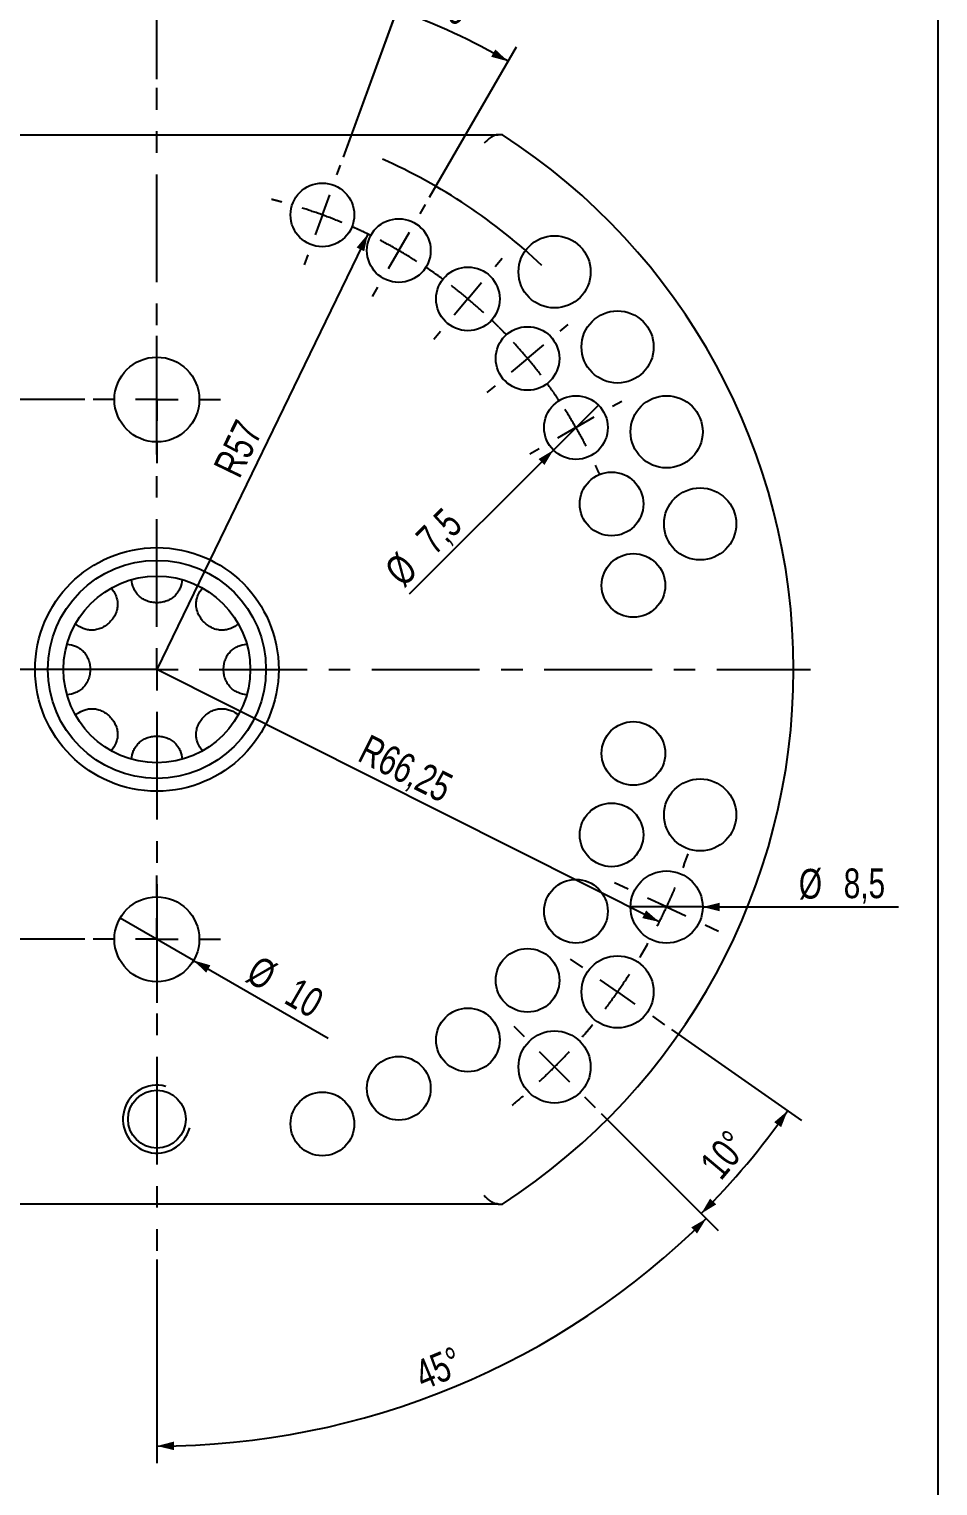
# Model space of a CAD drawing. Header units: millimetres. Extents: x 8 to 3888, y -9869 to 412.
# Drawn here: x 479 to 586, y 105.5 to 277.2 of the extents above; entities that cross this region are included whole.
import ezdxf

# ---------------------------------------------------------------- set-up
doc = ezdxf.new("R2010")
doc.units = ezdxf.units.MM
doc.linetypes.add('CENTERX2', pattern=[20.32, 12.7, -2.54, 2.54, -2.54])
for name, color, linetype in [('CENTERLINE', 4, 'CENTERX2'), ('DETAIL', 3, 'Continuous'), ('DIMENSIONS', 2, 'Continuous')]:
    doc.layers.add(name, color=color, linetype=linetype)
doc.layers.add('OUTLINE', color=7, linetype='Continuous', lineweight=25)
doc.styles.add('SLDTEXTSTYLE0', font='TXT', dxfattribs={"width": 0.75})
doc.dimstyles.new('SLDDIMSTYLE1', dxfattribs={"dimtxt": 3.5, "dimasz": 2, "dimexe": 0, "dimexo": 0.0625, "dimgap": 0.875, "dimtad": 1, "dimrnd": 1e-09, "dimzin": 12, "dimdsep": 46, "dimtxsty": 'SLDTEXTSTYLE0', "dimsah": 1, "dimcen": 0.09, "dimadec": 0, "dimazin": 3, "dimtfac": 1, "dimtofl": 0, "dimtmove": 0, "dimatfit": 3, "dimfxl": 0, "dimfrac": 2, "dimtolj": 1, "dimtzin": 12, "dimarcsym": 0})
doc.dimstyles.new('SLDDIMSTYLE12', dxfattribs={"dimtxt": 3.5, "dimasz": 2, "dimexe": 0, "dimexo": 0.0625, "dimgap": 0.875, "dimtad": 1, "dimrnd": 1e-09, "dimzin": 12, "dimdsep": 46, "dimtxsty": 'SLDTEXTSTYLE0', "dimsah": 1, "dimcen": 0, "dimadec": 0, "dimazin": 3, "dimtfac": 1, "dimtofl": 0, "dimtmove": 0, "dimatfit": 3, "dimfxl": 0, "dimfrac": 2, "dimtolj": 1, "dimtzin": 12, "dimarcsym": 0})
doc.dimstyles.new('SLDDIMSTYLE13', dxfattribs={"dimtxt": 3.5, "dimasz": 2, "dimexe": 0, "dimexo": 0.0625, "dimgap": 0.875, "dimtad": 1, "dimrnd": 1e-09, "dimzin": 12, "dimdsep": 46, "dimtxsty": 'SLDTEXTSTYLE0', "dimblk1": 'NONE', "dimsah": 1, "dimcen": 0, "dimadec": 0, "dimazin": 3, "dimtfac": 1, "dimtmove": 0, "dimatfit": 3, "dimldrblk": 'NONE', "dimfxl": 0, "dimfrac": 2, "dimtolj": 1, "dimtzin": 12, "dimarcsym": 0})
doc.dimstyles.new('SLDDIMSTYLE14', dxfattribs={"dimtxt": 3.5, "dimasz": 2, "dimexe": 0, "dimexo": 0.0625, "dimgap": 0.875, "dimtad": 1, "dimrnd": 1e-09, "dimzin": 12, "dimdsep": 46, "dimtxsty": 'SLDTEXTSTYLE0', "dimsah": 1, "dimcen": 0, "dimadec": 0, "dimazin": 3, "dimtfac": 1, "dimtofl": 0, "dimtmove": 0, "dimatfit": 3, "dimfxl": 0, "dimfrac": 2, "dimtolj": 1, "dimtzin": 12, "dimarcsym": 0})
doc.dimstyles.new('SLDDIMSTYLE15', dxfattribs={"dimtxt": 3.5, "dimasz": 2, "dimexe": 0, "dimexo": 0.0625, "dimgap": 0.875, "dimtad": 1, "dimrnd": 1e-09, "dimzin": 12, "dimdsep": 46, "dimtxsty": 'SLDTEXTSTYLE0', "dimblk1": 'NONE', "dimsah": 1, "dimcen": 0, "dimadec": 0, "dimazin": 3, "dimtfac": 1, "dimtmove": 0, "dimatfit": 3, "dimldrblk": 'NONE', "dimfxl": 0, "dimfrac": 2, "dimtolj": 1, "dimtzin": 12, "dimarcsym": 0})
doc.dimstyles.new('SLDDIMSTYLE16', dxfattribs={"dimtxt": 3.5, "dimasz": 2, "dimexe": 0, "dimexo": 0.0625, "dimgap": 0.875, "dimtad": 1, "dimrnd": 1e-09, "dimzin": 12, "dimdsep": 46, "dimtxsty": 'SLDTEXTSTYLE0', "dimblk1": 'NONE', "dimsah": 1, "dimcen": 0, "dimadec": 0, "dimazin": 3, "dimtfac": 1, "dimtmove": 0, "dimatfit": 3, "dimldrblk": 'NONE', "dimfxl": 0, "dimfrac": 2, "dimtolj": 1, "dimtzin": 12, "dimarcsym": 0})
doc.dimstyles.new('SLDDIMSTYLE2', dxfattribs={"dimtxt": 3.5, "dimasz": 2, "dimexe": 0, "dimexo": 0.0625, "dimgap": 0.875, "dimtad": 1, "dimdec": 4, "dimzin": 12, "dimdsep": 46, "dimtxsty": 'SLDTEXTSTYLE0', "dimsah": 1, "dimcen": 0.09, "dimazin": 3, "dimtfac": 1, "dimtofl": 0, "dimtmove": 0, "dimatfit": 3, "dimfxl": 0, "dimfrac": 2, "dimtolj": 1, "dimtzin": 12, "dimarcsym": 0})
doc.dimstyles.new('SLDDIMSTYLE6', dxfattribs={"dimtxt": 3.5, "dimasz": 2, "dimexe": 0, "dimexo": 0.0625, "dimgap": 0.875, "dimtad": 1, "dimdec": 1, "dimrnd": 1e-09, "dimzin": 12, "dimdsep": 46, "dimtxsty": 'SLDTEXTSTYLE0', "dimsah": 1, "dimcen": 0.09, "dimadec": 0, "dimazin": 3, "dimtfac": 1, "dimtdec": 1, "dimtofl": 0, "dimtmove": 0, "dimatfit": 3, "dimfxl": 0, "dimfrac": 2, "dimtolj": 1, "dimtzin": 12, "dimarcsym": 0})

# ---------------------------------------------------------------- blocks, each defined once
blk = doc.blocks.new('_D_25')
at = {"layer": 'DIMENSIONS'}
for q in [(489.67, 172.46), (514.16, 158.32)]:
    blk.add_line((498.33, 167.46), q, dxfattribs=at)
blk.add_solid([(498.33, 167.46), (499.81, 166.02), (500.31, 166.89)], dxfattribs=at)
at = {"layer": 'DIMENSIONS', "char_height": 3.5, "attachment_point": 1, "rotation": 330, "style": 'SLDTEXTSTYLE0'}
for s, insert in [('%%c', (506.04, 168.18)), ('10', (510.57, 165.56))]:
    blk.add_mtext(s, dxfattribs=dict(at, insert=insert))
blk = doc.blocks.new('_NONE')
blk = doc.blocks.new('_D_26')
at = {"layer": 'DIMENSIONS'}
for p, q in [((493, 201.76), (399.54, 201.76)), ((401.54, 138.76), (401.54, 201.76)), ((452.8, 138.76), (399.54, 138.76))]:
    blk.add_line(p, q, dxfattribs=at)
for points in [[(401.54, 201.76), (401.04, 199.76), (402.04, 199.76)], [(401.54, 138.76), (402.04, 140.76), (401.04, 140.76)]]:
    blk.add_solid(points, dxfattribs=at)
at = {"layer": 'DIMENSIONS', "insert": (397.03, 167.68), "char_height": 3.5, "attachment_point": 1, "rotation": 90, "style": 'SLDTEXTSTYLE0'}
blk.add_mtext('63', dxfattribs=at)
blk = doc.blocks.new('_D_27')
at = {"layer": 'DIMENSIONS'}
for p, q in [((485.5, 233.56), (407.54, 233.56)), ((409.54, 201.76), (409.54, 233.56)), ((493, 201.76), (407.54, 201.76))]:
    blk.add_line(p, q, dxfattribs=at)
for points in [[(409.54, 233.56), (409.04, 231.56), (410.04, 231.56)], [(409.54, 201.76), (410.04, 203.76), (409.04, 203.76)]]:
    blk.add_solid(points, dxfattribs=at)
at = {"layer": 'DIMENSIONS', "insert": (405.03, 213.13), "char_height": 3.5, "attachment_point": 1, "rotation": 90, "style": 'SLDTEXTSTYLE0'}
blk.add_mtext('31,8', dxfattribs=at)
blk = doc.blocks.new('_D_28')
at = {"layer": 'DIMENSIONS'}
for p, q in [((452.8, 264.76), (399.54, 264.76)), ((401.54, 201.76), (401.54, 264.76)), ((493, 201.76), (399.54, 201.76))]:
    blk.add_line(p, q, dxfattribs=at)
for points in [[(401.54, 264.76), (401.04, 262.76), (402.04, 262.76)], [(401.54, 201.76), (402.04, 203.76), (401.04, 203.76)]]:
    blk.add_solid(points, dxfattribs=at)
at = {"layer": 'DIMENSIONS', "insert": (397.03, 230.68), "char_height": 3.5, "attachment_point": 1, "rotation": 90, "style": 'SLDTEXTSTYLE0'}
blk.add_mtext('63', dxfattribs=at)
blk = doc.blocks.new('_D_29')
at = {"layer": 'DIMENSIONS'}
for p, q in [((414.76, 201.76), (407.54, 201.76)), ((409.54, 201.76), (409.54, 169.96)), ((485.5, 169.96), (407.54, 169.96))]:
    blk.add_line(p, q, dxfattribs=at)
for points in [[(409.54, 201.76), (409.04, 199.76), (410.04, 199.76)], [(409.54, 169.96), (410.04, 171.96), (409.04, 171.96)]]:
    blk.add_solid(points, dxfattribs=at)
at = {"layer": 'DIMENSIONS', "insert": (405.03, 181.33), "char_height": 3.5, "attachment_point": 1, "rotation": 90, "style": 'SLDTEXTSTYLE0'}
blk.add_mtext('31,8', dxfattribs=at)
blk = doc.blocks.new('_D_30')
at = {"layer": 'DIMENSIONS'}
blk.add_line((518.85, 253.05), (494, 201.76), dxfattribs=at)
blk.add_arc((494, 201.76), 65.74, 46.3853, 66.1633, dxfattribs=at)
blk.add_solid([(518.85, 253.05), (517.53, 251.47), (518.43, 251.04)], dxfattribs=at)
at = {"layer": 'DIMENSIONS', "insert": (500.57, 225.64), "char_height": 3.5, "attachment_point": 1, "rotation": 64.1538, "style": 'SLDTEXTSTYLE0'}
blk.add_mtext('R57', dxfattribs=at)
blk = doc.blocks.new('_D_31')
at = {"layer": 'DIMENSIONS'}
for q in [(546.02, 232.91), (523.74, 210.63)]:
    blk.add_line((540.71, 227.6), q, dxfattribs=at)
blk.add_solid([(540.71, 227.6), (538.95, 226.54), (539.65, 225.84)], dxfattribs=at)
at = {"layer": 'DIMENSIONS', "char_height": 3.5, "attachment_point": 1, "rotation": 45, "style": 'SLDTEXTSTYLE0'}
for s, insert in [('7,5', (524.26, 217.57)), ('%%c', (520.56, 213.8))]:
    blk.add_mtext(s, dxfattribs=dict(at, insert=insert))
blk = doc.blocks.new('_D_32')
at = {"layer": 'DIMENSIONS'}
for p, q in [((546.33, 149.43), (560.13, 135.63)), ((494, 132.24), (494, 108.24))]:
    blk.add_line(p, q, dxfattribs=at)
blk.add_arc((494, 201.76), 91.52, 270, 315, dxfattribs=at)
for points in [[(558.72, 137.04), (556.94, 136), (557.64, 135.29)], [(494, 110.24), (496.01, 109.76), (496, 110.76)]]:
    blk.add_solid(points, dxfattribs=at)
at = {"layer": 'DIMENSIONS', "insert": (524.05, 120.03), "char_height": 3.5, "attachment_point": 1, "rotation": 22.5, "style": 'SLDTEXTSTYLE0'}
blk.add_mtext('45°', dxfattribs=at)
blk = doc.blocks.new('_D_33')
at = {"layer": 'DIMENSIONS'}
for p, q in [((554.62, 159.31), (569.93, 148.59)), ((546.33, 149.43), (559.55, 136.21))]:
    blk.add_line(p, q, dxfattribs=at)
blk.add_arc((494, 201.76), 90.7, 315, 325, dxfattribs=at)
for points in [[(568.3, 149.74), (566.72, 148.4), (567.54, 147.82)], [(558.13, 137.63), (559.89, 138.71), (559.17, 139.4)]]:
    blk.add_solid(points, dxfattribs=at)
at = {"layer": 'DIMENSIONS', "insert": (557.76, 143.66), "char_height": 3.5, "attachment_point": 1, "rotation": 50, "style": 'SLDTEXTSTYLE0'}
blk.add_mtext('10°', dxfattribs=at)
blk = doc.blocks.new('_D_34')
at = {"layer": 'DIMENSIONS'}
blk.add_line((553.19, 172), (494, 201.76), dxfattribs=at)
blk.add_solid([(553.19, 172), (551.63, 173.35), (551.18, 172.45)], dxfattribs=at)
at = {"layer": 'DIMENSIONS', "insert": (519.05, 194.2), "char_height": 3.5, "attachment_point": 1, "rotation": 333.3114, "style": 'SLDTEXTSTYLE0'}
blk.add_mtext('R66,25', dxfattribs=at)
blk = doc.blocks.new('_D_35')
at = {"layer": 'DIMENSIONS'}
for q in [(549.8, 173.76), (581.38, 173.76)]:
    blk.add_line((558.3, 173.76), q, dxfattribs=at)
blk.add_solid([(558.3, 173.76), (560.3, 173.26), (560.3, 174.26)], dxfattribs=at)
at = {"layer": 'DIMENSIONS', "char_height": 3.5, "attachment_point": 1, "style": 'SLDTEXTSTYLE0'}
for s, insert in [('%%c', (569.63, 178.25)), ('8,5', (574.91, 178.3))]:
    blk.add_mtext(s, dxfattribs=dict(at, insert=insert))
blk = doc.blocks.new('_D_36')
at = {"layer": 'DIMENSIONS'}
for p, q in [((494, 271.3), (494, 286.06)), ((515.98, 262.13), (522.84, 280.98))]:
    blk.add_line(p, q, dxfattribs=at)
blk.add_arc((494, 201.76), 82.31, 70, 90, dxfattribs=at)
for points in [[(494, 284.06), (496, 283.54), (496.01, 284.54)], [(522.15, 279.1), (520.43, 280.23), (520.1, 279.29)]]:
    blk.add_solid(points, dxfattribs=at)
at = {"layer": 'DIMENSIONS', "insert": (505.61, 287.87), "char_height": 3.5, "attachment_point": 1, "rotation": 350, "style": 'SLDTEXTSTYLE0'}
blk.add_mtext('20°', dxfattribs=at)
blk = doc.blocks.new('_D_37')
at = {"layer": 'DIMENSIONS'}
for p, q in [((515.98, 262.13), (522.98, 281.38)), ((526.13, 257.4), (536.37, 275.14))]:
    blk.add_line(p, q, dxfattribs=at)
blk.add_arc((494, 201.76), 82.74, 60, 70, dxfattribs=at)
for points in [[(522.3, 279.5), (523.99, 278.33), (524.35, 279.27)], [(535.37, 273.41), (533.87, 274.82), (533.38, 273.95)]]:
    blk.add_solid(points, dxfattribs=at)
at = {"layer": 'DIMENSIONS', "insert": (527.69, 282.32), "char_height": 3.5, "attachment_point": 1, "rotation": 335, "style": 'SLDTEXTSTYLE0'}
blk.add_mtext('10°', dxfattribs=at)
blk = doc.blocks.new('SW_CENTERMARKSYMBOL_1')
at = {"layer": 'CENTERLINE', "color": 0}
for p, q in [((0, 5), (0, 7.5)), ((0, 0), (0, 2.5)), ((-5, 0), (-7.5, 0)), ((0, 0), (-2.5, 0)), ((0, 0), (0, -2.5)), ((0, 0), (2.5, 0)), ((5, 0), (7.5, 0)), ((0, -5), (0, -7.5))]:
    blk.add_line(p, q, dxfattribs=at)
blk = doc.blocks.new('SW_CENTERMARKSYMBOL_2')
at = {"layer": 'CENTERLINE', "color": 0}
for p, q in [((0, 5), (0, 68.55)), ((0, 0), (0, 2.5)), ((-5, 0), (-78.24, 0)), ((0, 0), (-2.5, 0)), ((0, 0), (0, -2.5)), ((0, 0), (2.5, 0)), ((5, 0), (77, 0)), ((0, -5), (0, -68.52))]:
    blk.add_line(p, q, dxfattribs=at)
blk = doc.blocks.new('SW_CENTERMARKSYMBOL_3')
at = {"layer": 'CENTERLINE', "color": 0}
for p, q in [((0, 5), (0, 7.5)), ((0, 0), (0, 2.5)), ((-5, 0), (-7.5, 0)), ((0, 0), (-2.5, 0)), ((0, 0), (0, -2.5)), ((0, 0), (2.5, 0)), ((5, 0), (7.5, 0)), ((0, -5), (0, -7.5))]:
    blk.add_line(p, q, dxfattribs=at)
blk = doc.blocks.new('SW_CENTERMARKSYMBOL_4')
at = {"layer": 'CENTERLINE', "color": 0}
for p, q in [((3.21, 3.83), (4.02, 4.79)), ((0, 0), (1.61, 1.92)), ((0, 0), (-1.61, -1.92)), ((10.86, -3.81), (11.81, -3.01)), ((-3.21, -3.83), (-4.02, -4.79)), ((7.03, -7.03), (8.94, -5.42)), ((7.03, -7.03), (5.11, -8.63)), ((3.2, -10.24), (2.24, -11.04)), ((17.05, -12.66), (18.14, -12.04)), ((12.72, -15.16), (10.56, -16.41)), ((12.72, -15.16), (14.89, -13.91)), ((8.39, -17.66), (7.31, -18.29))]:
    blk.add_line(p, q, dxfattribs=at)
for start, end in [(55.0259, 56.2824), (50, 52.513), (47.487, 50), (45.0259, 46.2824), (43.7176, 44.9741), (40, 42.513), (37.487, 40), (35.0259, 36.2824), (33.7176, 34.9741), (30, 32.513), (27.487, 30), (23.7176, 24.9741)]:
    blk.add_arc((-36.64, -43.66), 57, start, end, dxfattribs=at)
blk = doc.blocks.new('SW_CENTERMARKSYMBOL_5')
at = {"layer": 'CENTERLINE', "color": 0}
for p, q in [((8.67, 20.96), (7.08, 21.7)), ((13.2, 18.85), (10.93, 19.9)), ((13.2, 18.85), (15.46, 17.79)), ((17.73, 16.73), (19.31, 15.99)), ((3.33, 11.71), (1.89, 12.72)), ((7.42, 8.85), (5.38, 10.28)), ((7.42, 8.85), (9.47, 7.41)), ((11.52, 5.98), (12.95, 4.97)), ((-3.54, 3.54), (-4.77, 4.77)), ((0, 0), (-1.77, 1.77)), ((0, 0), (1.77, -1.77)), ((3.54, -3.54), (4.77, -4.77))]:
    blk.add_line(p, q, dxfattribs=at)
for start, end in [(339.3242, 340.8377), (335, 337.1621), (332.8379, 335), (329.1623, 330.6758), (329.3242, 330.8377), (325, 327.1621), (322.8379, 325), (319.1623, 320.6758), (319.3242, 320.8377), (315, 317.1621), (312.8379, 315), (309.1623, 310.6758)]:
    blk.add_arc((-46.85, 46.85), 66.25, start, end, dxfattribs=at)
blk = doc.blocks.new('SW_CENTERMARKSYMBOL_6')
at = {"layer": 'CENTERLINE', "color": 0}
for p, q in [((1.71, 4.7), (2.14, 5.87)), ((0, 0), (0.86, 2.35)), ((0, 0), (-0.86, -2.35)), ((11.5, 0.13), (12.13, 1.21)), ((9, -4.2), (10.25, -2.03)), ((-1.71, -4.7), (-2.14, -5.87)), ((9, -4.2), (7.75, -6.36)), ((6.5, -8.53), (5.88, -9.61))]:
    blk.add_line(p, q, dxfattribs=at)
for start, end in [(75.0259, 76.2824), (70, 72.513), (67.487, 70), (65.0259, 66.2824), (63.7176, 64.9741), (60, 62.513), (57.487, 60), (53.7176, 54.9741)]:
    blk.add_arc((-19.5, -53.56), 57, start, end, dxfattribs=at)

msp = doc.modelspace()

# ---------------------------------------------------------------- linework, layer by layer
at = {"layer": 'DETAIL'}
msp.add_arc((494.00245, 148.75653), 4, 75, 345, dxfattribs=at)
at = {"layer": 'OUTLINE'}
for p, q in [((586, 412), (586, 8)), ((453.80445, 264.75653), (534.20045, 264.75653)), ((534.20045, 138.75653), (453.80445, 138.75653))]:
    msp.add_line(p, q, dxfattribs=at)
for centre, radius in [((513.4976, 255.31901), 3.75), ((522.50245, 251.11998), 3.75), ((540.84827, 248.60236), 4.25), ((530.64134, 245.42107), 3.75), ((548.27127, 239.75597), 4.25), ((537.66698, 238.39543), 3.75), ((494.00245, 233.55653), 5), ((543.3659, 230.25653), 3.75), ((554.04534, 229.75499), 4.25), ((547.56493, 221.25168), 3.75), ((557.99504, 218.9033), 4.25), ((494.00245, 201.75653), 14.35), ((494.00245, 201.75653), 12.85), ((550.13649, 211.65448), 3.75), ((494.00245, 201.75653), 11), ((550.13649, 191.85859), 3.75), ((557.99504, 184.60977), 4.25), ((547.56493, 182.26139), 3.75), ((543.3659, 173.25653), 3.75), ((554.04534, 173.75807), 4.25), ((494.00245, 169.95653), 5), ((537.66698, 165.11764), 3.75), ((548.27127, 163.75709), 4.25), ((530.64134, 158.092), 3.75), ((540.84827, 154.91071), 4.25), ((522.50245, 152.39309), 3.75), ((494.00245, 148.75653), 3.4), ((513.4976, 148.19405), 3.75)]:
    msp.add_circle(centre, radius, dxfattribs=at)
msp.add_arc((494.00245, 201.75653), 75, 302.8598804, 57.1401196, dxfattribs=at)
for points, knots in [([(534.20045, 264.75653), (534.05976, 264.75653), (533.92354, 264.73088), (533.64771, 264.6304), (533.5092, 264.55528), (533.23421, 264.37029), (533.09413, 264.25798), (532.88672, 264.07776), (532.81767, 264.0155), (532.67856, 263.88776), (532.60741, 263.82125), (532.53815, 263.75653)], [0, 0, 0, 0, 0.25, 0.25, 0.5, 0.5, 0.75, 0.75, 0.875, 0.875, 1, 1, 1, 1]), ([(534.69643, 264.75653), (534.69643, 264.75653), (534.68338, 264.75653), (534.63443, 264.75653), (534.5982, 264.75653), (534.46353, 264.75653), (534.34008, 264.75653), (534.20045, 264.75653)], [0, 0, 0, 0, 0.25, 0.25, 0.5, 0.5, 1, 1, 1, 1]), ([(488.62753, 211.35394), (488.85579, 211.08168), (489.03921, 210.78455), (489.23526, 210.29528), (489.28724, 210.12343), (489.35662, 209.77434), (489.37469, 209.59608), (489.37341, 209.23044), (489.35345, 209.04326), (489.27471, 208.67619), (489.21611, 208.49411), (489.05742, 208.13191), (488.95865, 207.95575), (488.72971, 207.6234), (488.59668, 207.46339), (488.30631, 207.17182), (488.15009, 207.0405), (487.81506, 206.80733), (487.63875, 206.70775), (487.27949, 206.54829), (487.09273, 206.48701), (486.72235, 206.40637), (486.53797, 206.38619), (486.16978, 206.38377), (485.98961, 206.40169), (485.63981, 206.47059), (485.46817, 206.52217), (484.97588, 206.71872), (484.67775, 206.90281), (484.40504, 207.13145)], [0, 0, 0, 0, 0.125, 0.125, 0.1875, 0.1875, 0.25, 0.25, 0.3125, 0.3125, 0.375, 0.375, 0.4375, 0.4375, 0.5, 0.5, 0.5625, 0.5625, 0.625, 0.625, 0.6875, 0.6875, 0.75, 0.75, 0.8125, 0.8125, 0.875, 0.875, 1, 1, 1, 1]), ([(496.9882, 212.34357), (496.95709, 211.98964), (496.87668, 211.64984), (496.66934, 211.16525), (496.58458, 211.00698), (496.3868, 210.71108), (496.27352, 210.57225), (496.01407, 210.31461), (495.8676, 210.19637), (495.55237, 209.99248), (495.38218, 209.90517), (495.01385, 209.76127), (494.81945, 209.70654), (494.42256, 209.63342), (494.21536, 209.61435), (493.80386, 209.6135), (493.60054, 209.63111), (493.19876, 209.70313), (493.00367, 209.75738), (492.63688, 209.89866), (492.46149, 209.9874), (492.14257, 210.19227), (491.99793, 210.30838), (491.73586, 210.56702), (491.62114, 210.70709), (491.42251, 211.00315), (491.33762, 211.16099), (491.1285, 211.64808), (491.04786, 211.98906), (491.01669, 212.34357)], [0, 0, 0, 0, 0.125, 0.125, 0.1875, 0.1875, 0.25, 0.25, 0.3125, 0.3125, 0.375, 0.375, 0.4375, 0.4375, 0.5, 0.5, 0.5625, 0.5625, 0.625, 0.625, 0.6875, 0.6875, 0.75, 0.75, 0.8125, 0.8125, 0.875, 0.875, 1, 1, 1, 1]), ([(503.59986, 207.13145), (503.3276, 206.90319), (503.03046, 206.71977), (502.5412, 206.52372), (502.36935, 206.47174), (502.02026, 206.40236), (501.84199, 206.3843), (501.47635, 206.38558), (501.28917, 206.40553), (500.92211, 206.48427), (500.74003, 206.54287), (500.37782, 206.70157), (500.20166, 206.80033), (499.86932, 207.02927), (499.70931, 207.1623), (499.41774, 207.45267), (499.28642, 207.6089), (499.05324, 207.94392), (498.95366, 208.12023), (498.7942, 208.47949), (498.73293, 208.66626), (498.65229, 209.03663), (498.6321, 209.22101), (498.62968, 209.5892), (498.6476, 209.76937), (498.71651, 210.11917), (498.76808, 210.29081), (498.96464, 210.78311), (499.14873, 211.08123), (499.37736, 211.35394)], [0, 0, 0, 0, 0.125, 0.125, 0.1875, 0.1875, 0.25, 0.25, 0.3125, 0.3125, 0.375, 0.375, 0.4375, 0.4375, 0.5, 0.5, 0.5625, 0.5625, 0.625, 0.625, 0.6875, 0.6875, 0.75, 0.75, 0.8125, 0.8125, 0.875, 0.875, 1, 1, 1, 1]), ([(483.41542, 204.74229), (483.76934, 204.71117), (484.10914, 204.63076), (484.59373, 204.42343), (484.752, 204.33867), (485.0479, 204.14088), (485.18673, 204.0276), (485.44437, 203.76815), (485.56262, 203.62168), (485.7665, 203.30646), (485.85381, 203.13627), (485.99771, 202.76794), (486.05244, 202.57354), (486.12556, 202.17665), (486.14464, 201.96944), (486.14549, 201.55794), (486.12787, 201.35462), (486.05586, 200.95284), (486.0016, 200.75775), (485.86032, 200.39097), (485.77158, 200.21557), (485.56671, 199.89666), (485.45061, 199.75201), (485.19196, 199.48995), (485.0519, 199.37522), (484.75583, 199.1766), (484.59799, 199.0917), (484.1109, 198.88258), (483.76992, 198.80194), (483.41542, 198.77078)], [0, 0, 0, 0, 0.125, 0.125, 0.1875, 0.1875, 0.25, 0.25, 0.3125, 0.3125, 0.375, 0.375, 0.4375, 0.4375, 0.5, 0.5, 0.5625, 0.5625, 0.625, 0.625, 0.6875, 0.6875, 0.75, 0.75, 0.8125, 0.8125, 0.875, 0.875, 1, 1, 1, 1]), ([(504.58948, 198.77078), (504.23556, 198.80189), (503.89576, 198.8823), (503.41117, 199.08964), (503.25289, 199.1744), (502.95699, 199.37218), (502.81817, 199.48546), (502.56053, 199.74491), (502.44228, 199.89138), (502.2384, 200.20661), (502.15109, 200.3768), (502.00719, 200.74513), (501.95246, 200.93953), (501.87934, 201.33642), (501.86026, 201.54363), (501.85941, 201.95512), (501.87703, 202.15845), (501.94904, 202.56023), (502.0033, 202.75531), (502.14458, 203.1221), (502.23331, 203.29749), (502.43819, 203.61641), (502.55429, 203.76106), (502.81293, 204.02312), (502.953, 204.13784), (503.24907, 204.33647), (503.40691, 204.42137), (503.894, 204.63049), (504.23498, 204.71112), (504.58948, 204.74229)], [0, 0, 0, 0, 0.125, 0.125, 0.1875, 0.1875, 0.25, 0.25, 0.3125, 0.3125, 0.375, 0.375, 0.4375, 0.4375, 0.5, 0.5, 0.5625, 0.5625, 0.625, 0.625, 0.6875, 0.6875, 0.75, 0.75, 0.8125, 0.8125, 0.875, 0.875, 1, 1, 1, 1]), ([(484.40504, 196.38162), (484.6773, 196.60988), (484.97444, 196.7933), (485.4637, 196.98935), (485.63555, 197.04133), (485.98464, 197.1107), (486.16291, 197.12877), (486.52854, 197.12749), (486.71573, 197.10753), (487.08279, 197.0288), (487.26487, 196.97019), (487.62708, 196.8115), (487.80324, 196.71274), (488.13558, 196.4838), (488.29559, 196.35077), (488.58716, 196.0604), (488.71848, 195.90417), (488.95166, 195.56915), (489.05124, 195.39283), (489.21069, 195.03358), (489.27197, 194.84681), (489.35261, 194.47643), (489.3728, 194.29206), (489.37521, 193.92386), (489.35729, 193.7437), (489.28839, 193.39389), (489.23681, 193.22226), (489.04026, 192.72996), (488.85617, 192.43183), (488.62753, 192.15912)], [0, 0, 0, 0, 0.125, 0.125, 0.1875, 0.1875, 0.25, 0.25, 0.3125, 0.3125, 0.375, 0.375, 0.4375, 0.4375, 0.5, 0.5, 0.5625, 0.5625, 0.625, 0.625, 0.6875, 0.6875, 0.75, 0.75, 0.8125, 0.8125, 0.875, 0.875, 1, 1, 1, 1]), ([(499.37736, 192.15912), (499.1491, 192.43139), (498.96569, 192.72852), (498.76964, 193.21779), (498.71766, 193.38964), (498.64828, 193.73872), (498.63021, 193.91699), (498.63149, 194.28263), (498.65145, 194.46981), (498.73018, 194.83688), (498.78879, 195.01895), (498.94748, 195.38116), (499.04624, 195.55732), (499.27518, 195.88967), (499.40821, 196.04967), (499.69859, 196.34125), (499.85481, 196.47256), (500.18984, 196.70574), (500.36615, 196.80532), (500.7254, 196.96478), (500.91217, 197.02606), (501.28255, 197.1067), (501.46693, 197.12688), (501.83512, 197.1293), (502.01529, 197.11138), (502.36509, 197.04248), (502.53673, 196.9909), (503.02902, 196.79434), (503.32715, 196.61025), (503.59986, 196.38162)], [0, 0, 0, 0, 0.125, 0.125, 0.1875, 0.1875, 0.25, 0.25, 0.3125, 0.3125, 0.375, 0.375, 0.4375, 0.4375, 0.5, 0.5, 0.5625, 0.5625, 0.625, 0.625, 0.6875, 0.6875, 0.75, 0.75, 0.8125, 0.8125, 0.875, 0.875, 1, 1, 1, 1]), ([(491.01669, 191.1695), (491.04781, 191.52342), (491.12822, 191.86323), (491.33555, 192.34782), (491.42031, 192.50609), (491.6181, 192.80199), (491.73138, 192.94082), (491.99083, 193.19846), (492.1373, 193.3167), (492.45253, 193.52058), (492.62271, 193.60789), (492.99105, 193.7518), (493.18544, 193.80653), (493.58233, 193.87964), (493.78954, 193.89872), (494.20104, 193.89957), (494.40436, 193.88196), (494.80614, 193.80994), (495.00123, 193.75568), (495.36801, 193.6144), (495.54341, 193.52567), (495.86233, 193.32079), (496.00697, 193.20469), (496.26903, 192.94605), (496.38376, 192.80598), (496.58239, 192.50991), (496.66728, 192.35208), (496.8764, 191.86498), (496.95704, 191.52401), (496.9882, 191.1695)], [0, 0, 0, 0, 0.125, 0.125, 0.1875, 0.1875, 0.25, 0.25, 0.3125, 0.3125, 0.375, 0.375, 0.4375, 0.4375, 0.5, 0.5, 0.5625, 0.5625, 0.625, 0.625, 0.6875, 0.6875, 0.75, 0.75, 0.8125, 0.8125, 0.875, 0.875, 1, 1, 1, 1]), ([(534.20045, 138.75653), (534.05976, 138.75653), (533.92354, 138.78218), (533.64771, 138.88267), (533.5092, 138.95779), (533.23421, 139.14277), (533.09413, 139.25508), (532.88672, 139.43531), (532.81767, 139.49757), (532.67856, 139.6253), (532.60741, 139.69181), (532.53815, 139.75653)], [0, 0, 0, 0, 0.25, 0.25, 0.5, 0.5, 0.75, 0.75, 0.875, 0.875, 1, 1, 1, 1]), ([(534.20045, 138.75653), (534.33958, 138.75653), (534.46406, 138.75653), (534.64283, 138.75653), (534.69643, 138.75653), (534.69643, 138.75653)], [0, 0, 0, 0, 0.5, 0.5, 1, 1, 1, 1])]:
    msp.add_open_spline(points, degree=3, knots=knots, dxfattribs=at)

# ---------------------------------------------------------------- block references
at = {"layer": 'CENTERLINE'}
for name, p in [('SW_CENTERMARKSYMBOL_2', (494.00245, 201.75653)), ('SW_CENTERMARKSYMBOL_6', (513.4976, 255.31901)), ('SW_CENTERMARKSYMBOL_4', (530.64134, 245.42107)), ('SW_CENTERMARKSYMBOL_3', (494.00245, 233.55653)), ('SW_CENTERMARKSYMBOL_5', (540.84827, 154.91071)), ('SW_CENTERMARKSYMBOL_1', (494.00245, 169.95653))]:
    msp.add_blockref(name, p, dxfattribs=at)

# ---------------------------------------------------------------- dimensions: what is measured, and where the dimension line sits
at = {"layer": 'DIMENSIONS'}
for base, line1, line2, picture, middle in [((508.2951, 282.81421), ((494.00245, 270.30162), (494.00245, 133.24111)), ((515.63522, 261.19209), (511.35997, 249.44593)), '_D_36', (508.2951, 282.81421)), ((528.9687, 276.7419), ((515.63522, 261.19209), (511.35997, 249.44593)), ((525.62745, 256.53264), (519.37745, 245.70732)), '_D_37', (528.9687, 276.7419)), ((529.02519, 117.20417), ((545.62124, 150.13774), (536.0753, 159.68368)), ((494.00245, 270.30162), (494.00245, 133.24111)), '_D_32', (529.02519, 117.20417)), ((563.479, 143.45879), ((545.62124, 150.13774), (536.0753, 159.68368)), ((553.80055, 159.88545), (542.742, 167.62874)), '_D_33', (563.479, 143.45879))]:
    dim = msp.add_angular_dim_2l(base=base, line1=line1, line2=line2, dimstyle='SLDDIMSTYLE2', dxfattribs=at)
    dim.commit()
    dim.dimension.update_dxf_attribs({"geometry": picture, "text_midpoint": middle, "dimtype": 162})
for base, p1, p2, dimstyle, picture, middle in [((401.53785, 264.75653), (494.00245, 201.75653), (453.80445, 264.75653), 'SLDDIMSTYLE1', '_D_28', (401.53785, 233.25653)), ((409.53785, 233.55653), (494.00245, 201.75653), (486.50245, 233.55653), 'SLDDIMSTYLE6', '_D_27', (409.53785, 217.65653)), ((401.53785, 201.75653), (453.80445, 138.75653), (494.00245, 201.75653), 'SLDDIMSTYLE6', '_D_26', (401.53785, 170.25653)), ((409.53785, 169.95653), (415.76401, 201.75653), (486.50245, 169.95653), 'SLDDIMSTYLE1', '_D_29', (409.53785, 185.85653))]:
    dim = msp.add_linear_dim(base=base, p1=p1, p2=p2, angle=90, dimstyle=dimstyle, dxfattribs=at)
    dim.commit()
    dim.dimension.update_dxf_attribs({"geometry": picture, "text_midpoint": middle, "dimtype": 160})
for mpoint, dimstyle, picture, middle in [((518.852, 253.05468), 'SLDDIMSTYLE14', '_D_30', (506.42723, 227.40562)), ((553.1942, 172.00088), 'SLDDIMSTYLE12', '_D_34', (523.59834, 186.87872))]:
    dim = msp.add_radius_dim(center=(494.00245, 201.75653), mpoint=mpoint, dimstyle=dimstyle, dxfattribs=at)
    dim.commit()
    dim.dimension.update_dxf_attribs({"geometry": picture, "text_midpoint": middle, "dimtype": 164})
for p1, p2, dimstyle, picture, middle in [((546.01755, 232.90818), (540.71425, 227.60488), 'SLDDIMSTYLE15', '_D_31', (527.76591, 214.65654)), ((549.79534, 173.75807), (558.29534, 173.75807), 'SLDDIMSTYLE16', '_D_35', (575.68437, 173.75808)), ((489.67232, 172.45653), (498.33258, 167.45653), 'SLDDIMSTYLE13', '_D_25', (508.4865, 161.59418))]:
    dim = msp.add_diameter_dim_2p(p1=p1, p2=p2, dimstyle=dimstyle, dxfattribs=at)
    dim.commit()
    dim.dimension.update_dxf_attribs({"geometry": picture, "text_midpoint": middle, "dimtype": 163})

doc.saveas('drawing.dxf')
